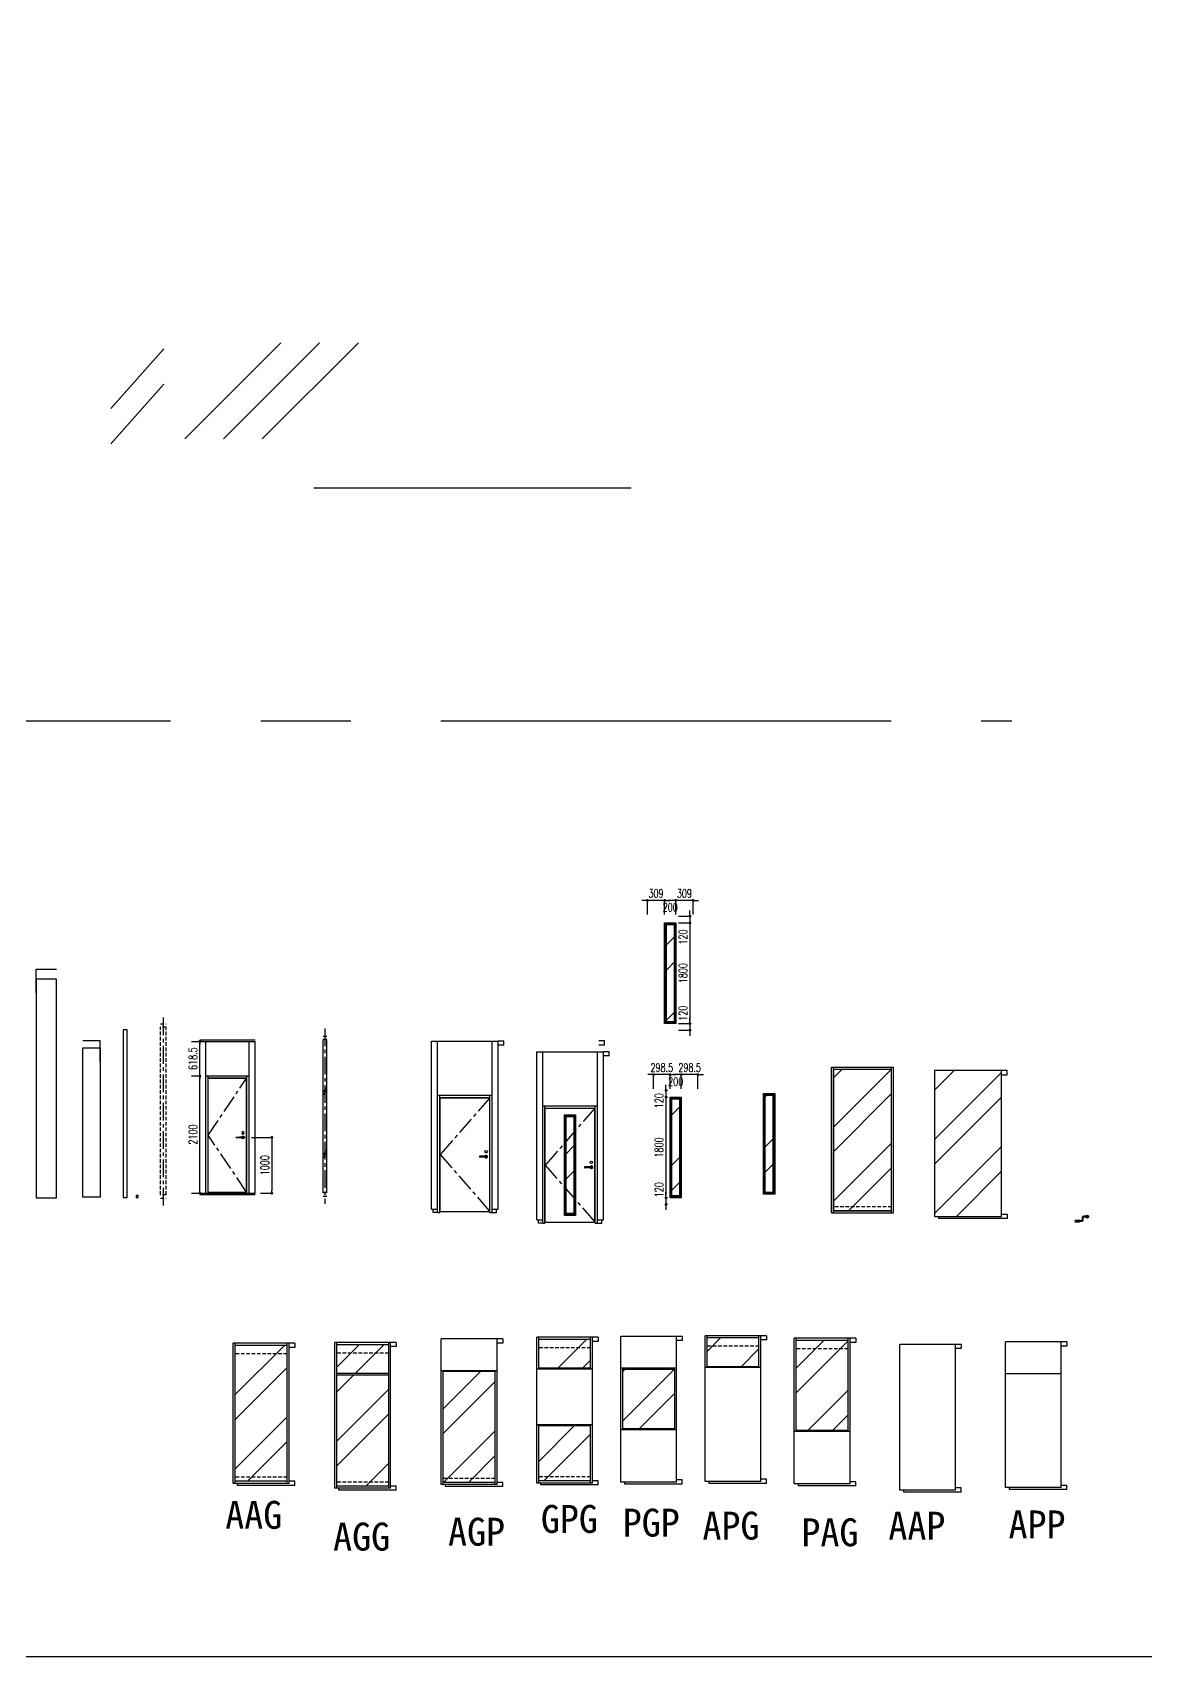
# Model space of a CAD drawing. Header units: inches. Extents: x 0 to 357596, y -35 to 212559.
# Drawn here: x 26247 to 46178, y 0 to 29073 of the extents above; entities that cross this region are included whole.
import ezdxf
from ezdxf.enums import TextEntityAlignment as Align

# ---------------------------------------------------------------- set-up
doc = ezdxf.new("R2010")
doc.units = ezdxf.units.IN
doc.header["$LTSCALE"] = 10
doc.header["$MEASUREMENT"] = 0
doc.linetypes.add('CENTER', pattern=[50.8, 31.75, -6.35, 6.35, -6.35])
doc.linetypes.add('HIDDEN', pattern=[9.525, 6.35, -3.175])
for name, color, linetype in [('_P15_文字', 3, 'Continuous'), ('_P15_製品', 4, 'Continuous'), ('_P15_製品寸法', 9, 'Continuous'), ('_P16_製品寸法', 9, 'Continuous'), ('_ハッチング', 5, 'Continuous'), ('_ハッチング（ガラス）', 5, 'Continuous'), ('_基準', 1, 'CENTER'), ('_製品', 4, 'Continuous'), ('_製品芯線', 1, 'CENTER'), ('_躯体', 8, 'Continuous')]:
    doc.layers.add(name, color=color, linetype=linetype)
doc.layers.add('_ポイント', color=1, linetype='Continuous', plot=False)
doc.styles.add('OKAMURA', font='simplex8.shx', dxfattribs={"width": 0.7, "bigfont": 'BIGFONT.shx'})
doc.styles.add('OKAMURA-G', font='MS Gothic.ttf')
doc.dimstyles.new('OKAMURA-050', dxfattribs={"dimscale": 50, "dimtxt": 3, "dimasz": 1, "dimexe": 0, "dimexo": 3, "dimgap": 1, "dimtad": 1, "dimdec": 8, "dimdsep": 46, "dimtxsty": 'OKAMURA', "dimblk1": 'DOT', "dimblk2": 'DOT', "dimsah": 1, "dimcen": 0, "dimclrt": 3, "dimadec": 0, "dimazin": 0, "dimtfac": 1, "dimtdec": 8, "dimtix": 1, "dimtmove": 2, "dimatfit": 3, "dimfxl": 1, "dimtolj": 1, "dimarcsym": 0})
pattern_1 = [(45, (-88487.3, 125079), (-673.519, 673.519), []), (45, (-88038.3, 125079), (-673.519, 673.519), [])]
pattern_2 = [(45, (0, 0), (-662.9, 662.9), []), (45, (441.9, 0), (-662.9, 662.9), [])]

# ---------------------------------------------------------------- blocks, each defined once
blk = doc.blocks.new('*U247')
blk.add_line((0, 25), (0, 25))
at = {"layer": '_P15_製品'}
for p, q in [((0, 25), (0, 0)), ((0, 0), (36.4, 0)), ((36.4, 0), (36.4, 25))]:
    blk.add_line(p, q, dxfattribs=at)
for points in [[(0, 366.6), (0, 409.6), (36.4, 409.6)], [(36.4, 25), (36.4, 391.6), (0, 391.6), (0, 25)]]:
    blk.add_lwpolyline(points, dxfattribs=at)
blk = doc.blocks.new('*U246')
at = {"layer": '_P15_製品'}
for p, q in [((31, 279.6), (0, 279.6)), ((31, 242.3), (31, 279.6))]:
    blk.add_line(p, q, dxfattribs=at)
blk.add_lwpolyline([(31, 0), (0, 0), (0, 267.3), (31, 267.3)], close=True, dxfattribs=at)
blk = doc.blocks.new('LA51')
at = {"color": 0, "linetype": 'ByBlock'}
for p, q in [((0, 9.5), (62.75, 4.5)), ((121, 4.5), (62.75, 4.5)), ((62.75, -4.5), (0, -9.5)), ((121, -4.5), (62.75, -4.5))]:
    blk.add_line(p, q, dxfattribs=at)
for radius in [22, 15]:
    blk.add_circle((0, 80), radius, dxfattribs=at)
for centre, radius, start, end in [((0, 0), 24, 17.743999, 342.256001), ((0, 0), 12.5, 43.699063, 316.300937), ((121, 0), 4.5, 270, 90)]:
    blk.add_arc(centre, radius, start, end, dxfattribs=at)
blk = doc.blocks.new('_DOT')
at = {"color": 0, "linetype": 'ByBlock'}
blk.add_line((-0.5, 0), (-1, 0), dxfattribs=at)
at = {"color": 0, "linetype": 'ByBlock', "const_width": 0.5}
blk.add_lwpolyline([(-0.25, 0, 1), (0.25, 0, 1)], format="xyb", close=True, dxfattribs=at)
blk = doc.blocks.new('*D304')
at = {"layer": '_P16_製品寸法', "color": 0, "lineweight": -2, "transparency": 16777216}
for p, q in [((-150, 2125), (0, 2125)), ((0, 75), (0, 2075)), ((-150, 25), (0, 25))]:
    blk.add_line(p, q, dxfattribs=at)
at = {"layer": 'Defpoints', "color": 0, "transparency": 16777216}
for p in [(0, 2125), (0, 2125), (0, 25)]:
    blk.add_point(p, dxfattribs=at)
at = {"layer": '_P16_製品寸法', "color": 0, "lineweight": -2, "transparency": 16777216, "xscale": 50, "yscale": 50, "zscale": 50}
for p, rotation in [((0, 2125), 90), ((0, 25), 270)]:
    blk.add_blockref('_DOT', p, dxfattribs=dict(at, rotation=rotation))
at = {"layer": '_P16_製品寸法', "color": 3, "transparency": 16777216, "insert": (-125, 1075), "char_height": 150, "attachment_point": 5, "rotation": 90, "style": 'OKAMURA'}
blk.add_mtext('\\A1;2100', dxfattribs=at)
blk = doc.blocks.new('*D305')
at = {"layer": '_P16_製品寸法', "color": 0, "lineweight": -2, "transparency": 16777216}
for p, q in [((-150, 2744), (0, 2744)), ((0, 2175), (0, 2694)), ((-150, 2125), (0, 2125))]:
    blk.add_line(p, q, dxfattribs=at)
at = {"layer": 'Defpoints', "color": 0, "transparency": 16777216}
for p in [(0, 2744), (0, 2744), (0, 2125)]:
    blk.add_point(p, dxfattribs=at)
at = {"layer": '_P16_製品寸法', "color": 0, "lineweight": -2, "transparency": 16777216, "xscale": 50, "yscale": 50, "zscale": 50}
for p, rotation in [((0, 2744), 90), ((0, 2125), 270)]:
    blk.add_blockref('_DOT', p, dxfattribs=dict(at, rotation=rotation))
at = {"layer": '_P16_製品寸法', "color": 3, "transparency": 16777216, "insert": (-125, 2434), "char_height": 150, "attachment_point": 5, "rotation": 90, "style": 'OKAMURA'}
blk.add_mtext('\\A1;618.5', dxfattribs=at)
blk = doc.blocks.new('*D306')
at = {"layer": '_P15_製品寸法', "color": 0, "lineweight": -2, "transparency": 16777216}
for p, q in [((923, 1025), (1288, 1025)), ((1288, 975), (1288, 75)), ((1087, 25), (1288, 25))]:
    blk.add_line(p, q, dxfattribs=at)
at = {"layer": 'Defpoints', "color": 0, "transparency": 16777216}
for p in [(773, 1025), (937, 25), (1288, 25)]:
    blk.add_point(p, dxfattribs=at)
at = {"layer": '_P15_製品寸法', "color": 0, "lineweight": -2, "transparency": 16777216, "xscale": 50, "yscale": 50, "zscale": 50}
for p, rotation in [((1288, 1025), 90), ((1288, 25), 270)]:
    blk.add_blockref('_DOT', p, dxfattribs=dict(at, rotation=rotation))
at = {"layer": '_P15_製品寸法', "color": 3, "transparency": 16777216, "insert": (1163, 525), "char_height": 150, "attachment_point": 5, "rotation": 90, "style": 'OKAMURA'}
blk.add_mtext('\\A1;1000', dxfattribs=at)
blk = doc.blocks.new('*U308')
for p, q in [((102.6, 171.9), (-69.3, 0)), ((171.9, 171.9), (0, 0)), ((241.3, 171.9), (69.3, 0))]:
    blk.add_line(p, q)
blk = doc.blocks.new('*U29')
blk.add_line((0, 0), (5682, 0))
blk = doc.blocks.new('P_WALL')
at = {"layer": '_躯体'}
for p, q in [((0, 63.2), (-95.4, -43.6)), ((0, 0), (-95.4, -106.8))]:
    blk.add_line(p, q, dxfattribs=at)
blk = doc.blocks.new('P_LINE')
at = {"layer": '_製品芯線'}
blk.add_line((0, 0), (1418.6, 0), dxfattribs=at)
blk = doc.blocks.new('*U268')
at = {"layer": '_製品', "color": 5, "linetype": 'HIDDEN'}
for p, q in [((0, 60), (0, 3060)), ((103, 60), (103, 3060))]:
    blk.add_line(p, q, dxfattribs=at)
for points in [[(0, 3120), (103, 3120)], [(103, 3060), (0, 3060)], [(103, 60), (0, 60)], [(0, 0), (103, 0)]]:
    blk.add_lwpolyline(points, dxfattribs=at)
at = {"layer": '_製品芯線'}
blk.add_line((51, 3232), (51, -163), dxfattribs=at)
blk = doc.blocks.new('*U232')
at = {"layer": '_P15_製品'}
for p, q in [((0, 60), (0, 2805)), ((70, 60), (70, 2805)), ((0, 1862), (70, 1939)), ((0, 1807), (70, 1885)), ((70, 824), (0, 746)), ((70, 769), (0, 692))]:
    blk.add_line(p, q, dxfattribs=at)
for points in [[(0, 2865), (70, 2865)], [(70, 2805), (0, 2805)], [(70, 60), (0, 60)], [(0, 0), (70, 0)]]:
    blk.add_lwpolyline(points, dxfattribs=at)
at = {"layer": '_製品芯線', "color": 1}
blk.add_line((35, 3003), (35, -138), dxfattribs=at)
blk = doc.blocks.new('*U298')
at = {"layer": '_P15_製品'}
for p, q in [((0, 3070), (1194, 3070)), ((0, 60), (0, 3070)), ((108, 0), (108, 3070)), ((1086, 0), (1086, 3070)), ((1194, 60), (1194, 3070)), ((1295, 3070), (1194, 3070)), ((1295, 2995), (1194, 2995)), ((1295, 2995), (1295, 3070)), ((108, 2100), (1086, 2100)), ((148, 0), (148, 2100)), ((148, 2060), (1046, 2060)), ((151, 2056), (1042, 2056)), ((151, 20), (151, 2056)), ((1042, 20), (1042, 2056)), ((1046, 0), (1046, 2100)), ((857, 1008), (857, 992)), ((993, 1010), (859, 1010)), ((993, 990), (859, 990)), ((995, 1008), (995, 992)), ((0, 60), (108, 60)), ((108, 0), (148, 0)), ((151, 20), (1042, 20)), ((1046, 0), (1086, 0)), ((1086, 60), (1194, 60))]:
    blk.add_line(p, q, dxfattribs=at)
for points in [[(108, 0), (30, 0), (30, 60)], [(1086, 0), (1164, 0), (1164, 60)]]:
    blk.add_lwpolyline(points, dxfattribs=at)
blk.add_circle((978, 1090), 22.5, dxfattribs=at)
for centre, radius, start, end in [((859, 1008), 2, 90, 180), ((859, 992), 2, 180, 270), ((978, 1000), 24, 204.6243, 155.3757), ((993, 1008), 2, 0, 90), ((993, 992), 2, 270, 0)]:
    blk.add_arc(centre, radius, start, end, dxfattribs=at)
blk.add_point((978, 1000), dxfattribs=at)
at = {"layer": '_基準'}
for p, q in [((1042, 2056), (151, 1038)), ((151, 1038), (1042, 20))]:
    blk.add_line(p, q, dxfattribs=at)
blk = doc.blocks.new('TAY_QUAY_BASE_FV_1')
at = {"layer": '_P15_製品'}
blk.add_circle((0, 0), 25, dxfattribs=at)
at = {"layer": '_P15_製品寸法', "color": 4, "linetype": 'ByBlock'}
for p, q in [((-13, 7), (-13, 9)), ((-8, 7), (-8, 9)), ((-171, -91), (-171, -69)), ((-8, -7), (-8, -9))]:
    blk.add_line(p, q, dxfattribs=at)
for points in [[(-1, -7), (-1, 7), (0, 6), (0, -6), (-1, -7), (-67, -7, 0.414214), (-81, -21), (-81, -59, -0.414214), (-109, -87), (-135, -87), (-135, -73), (-136, -74)], [(-1, 7), (-67, 7, 0.414214), (-95, -21), (-95, -59, -0.414214), (-109, -73), (-135, -73)]]:
    blk.add_lwpolyline(points, format="xyb", dxfattribs=at)
for points in [[(-8, 9), (-9, 10), (-12, 10), (-13, 9)], [(-171, -91), (-146, -90), (-146, -70), (-171, -69), (-218, -69), (-218, -91)], [(-123, -85), (-123, -75), (-122, -76), (-122, -84)]]:
    blk.add_lwpolyline(points, close=True, dxfattribs=at)
for points in [[(-146, -88), (-136, -88), (-136, -71), (-146, -71)], [(-146, -71), (-146, -88)], [(-136, -75), (-119, -75), (-116, -80), (-119, -85), (-136, -85)], [(-119, -76), (-136, -76)], [(-119, -84), (-136, -84)], [(-135, -87), (-136, -86)], [(-119, -75), (-119, -85)], [(-13, -9), (-8, -9), (-9, -10), (-12, -10), (-13, -9), (-13, -7)]]:
    blk.add_lwpolyline(points, dxfattribs=at)
for radius in [1.5, 1]:
    blk.add_circle((-13, 0), radius, dxfattribs=at)
blk.add_arc((-199, -80), 22, 149.9996, 209.9994, dxfattribs=at)
blk = doc.blocks.new('*D278')
at = {"layer": '_P15_製品寸法', "color": 0, "lineweight": -2, "transparency": 16777216}
for p, q in [((50, 2343), (0, 2343)), ((100, 2090), (100, 2343)), ((398, 2343), (100, 2343)), ((398, 2090), (398, 2343)), ((448, 2343), (498, 2343))]:
    blk.add_line(p, q, dxfattribs=at)
at = {"layer": 'Defpoints', "color": 0, "transparency": 16777216}
for p in [(100, 2343), (100, 1940), (398, 1940)]:
    blk.add_point(p, dxfattribs=at)
at = {"layer": '_P15_製品寸法', "color": 0, "lineweight": -2, "transparency": 16777216, "xscale": 50, "yscale": 50, "zscale": 50}
blk.add_blockref('_DOT', (100, 2343), dxfattribs=at)
at = {"layer": '_P15_製品寸法', "color": 0, "lineweight": -2, "transparency": 16777216, "xscale": 50, "yscale": 50, "zscale": 50, "rotation": 180}
blk.add_blockref('_DOT', (398, 2343), dxfattribs=at)
at = {"layer": '_P15_製品寸法', "color": 3, "transparency": 16777216, "insert": (249, 2468), "char_height": 150, "attachment_point": 5, "style": 'OKAMURA'}
blk.add_mtext('\\A1;298.5', dxfattribs=at)
blk = doc.blocks.new('*D279')
at = {"layer": '_P15_製品寸法', "color": 0, "lineweight": -2, "transparency": 16777216}
for p, q in [((-100, 2090), (-100, 2343)), ((50, 2343), (-50, 2343)), ((100, 2090), (100, 2343))]:
    blk.add_line(p, q, dxfattribs=at)
at = {"layer": 'Defpoints', "color": 0, "transparency": 16777216}
for p in [(-100, 2343), (-100, 1940), (100, 1940)]:
    blk.add_point(p, dxfattribs=at)
at = {"layer": '_P15_製品寸法', "color": 0, "lineweight": -2, "transparency": 16777216, "xscale": 50, "yscale": 50, "zscale": 50, "rotation": 180}
blk.add_blockref('_DOT', (-100, 2343), dxfattribs=at)
at = {"layer": '_P15_製品寸法', "color": 0, "lineweight": -2, "transparency": 16777216, "xscale": 50, "yscale": 50, "zscale": 50}
blk.add_blockref('_DOT', (100, 2343), dxfattribs=at)
at = {"layer": '_P15_製品寸法', "color": 3, "transparency": 16777216, "insert": (0, 2218), "char_height": 150, "attachment_point": 5, "style": 'OKAMURA'}
blk.add_mtext('\\A1;200', dxfattribs=at)
blk = doc.blocks.new('*D280')
at = {"layer": '_P15_製品寸法', "color": 0, "lineweight": -2, "transparency": 16777216}
for p, q in [((-448, 2343), (-498, 2343)), ((-398, 2090), (-398, 2343)), ((-100, 2343), (-398, 2343)), ((-100, 2090), (-100, 2343)), ((-50, 2343), (0, 2343))]:
    blk.add_line(p, q, dxfattribs=at)
at = {"layer": 'Defpoints', "color": 0, "transparency": 16777216}
for p in [(-398, 2343), (-398, 1940), (-100, 1940)]:
    blk.add_point(p, dxfattribs=at)
at = {"layer": '_P15_製品寸法', "color": 0, "lineweight": -2, "transparency": 16777216, "xscale": 50, "yscale": 50, "zscale": 50}
blk.add_blockref('_DOT', (-398, 2343), dxfattribs=at)
at = {"layer": '_P15_製品寸法', "color": 0, "lineweight": -2, "transparency": 16777216, "xscale": 50, "yscale": 50, "zscale": 50, "rotation": 180}
blk.add_blockref('_DOT', (-100, 2343), dxfattribs=at)
at = {"layer": '_P15_製品寸法', "color": 3, "transparency": 16777216, "insert": (-249, 2468), "char_height": 150, "attachment_point": 5, "style": 'OKAMURA'}
blk.add_mtext('\\A1;298.5', dxfattribs=at)
blk = doc.blocks.new('*D281')
at = {"layer": '_P15_製品寸法', "color": 0, "lineweight": -2, "transparency": 16777216}
for p, q in [((-175, 2110), (-175, 2160)), ((-150, 2060), (-175, 2060)), ((-175, 2060), (-175, 1940)), ((-150, 1940), (-175, 1940)), ((-175, 1890), (-175, 1840))]:
    blk.add_line(p, q, dxfattribs=at)
at = {"layer": 'Defpoints', "color": 0, "transparency": 16777216}
for p in [(0, 2060), (-175, 1940), (0, 1940)]:
    blk.add_point(p, dxfattribs=at)
at = {"layer": '_P15_製品寸法', "color": 0, "lineweight": -2, "transparency": 16777216, "xscale": 50, "yscale": 50, "zscale": 50}
for p, rotation in [((-175, 2060), 270), ((-175, 1940), 90)]:
    blk.add_blockref('_DOT', p, dxfattribs=dict(at, rotation=rotation))
at = {"layer": '_P15_製品寸法', "color": 3, "transparency": 16777216, "insert": (-300, 1875.5), "char_height": 150, "attachment_point": 5, "rotation": 90, "style": 'OKAMURA'}
blk.add_mtext('\\A1;120', dxfattribs=at)
blk = doc.blocks.new('*D282')
at = {"layer": '_P15_製品寸法', "color": 0, "lineweight": -2, "transparency": 16777216}
for p, q in [((-150, 1940), (-175, 1940)), ((-175, 1890), (-175, 190)), ((-150, 140), (-175, 140))]:
    blk.add_line(p, q, dxfattribs=at)
at = {"layer": 'Defpoints', "color": 0, "transparency": 16777216}
for p in [(0, 1940), (-175, 140), (0, 140)]:
    blk.add_point(p, dxfattribs=at)
at = {"layer": '_P15_製品寸法', "color": 0, "lineweight": -2, "transparency": 16777216, "xscale": 50, "yscale": 50, "zscale": 50}
for p, rotation in [((-175, 1940), 90), ((-175, 140), 270)]:
    blk.add_blockref('_DOT', p, dxfattribs=dict(at, rotation=rotation))
at = {"layer": '_P15_製品寸法', "color": 3, "transparency": 16777216, "insert": (-300, 1040), "char_height": 150, "attachment_point": 5, "rotation": 90, "style": 'OKAMURA'}
blk.add_mtext('\\A1;1800', dxfattribs=at)
blk = doc.blocks.new('*D283')
at = {"layer": '_P15_製品寸法', "color": 0, "lineweight": -2, "transparency": 16777216}
for p, q in [((-175, 190), (-175, 240)), ((-150, 140), (-175, 140)), ((-175, 140), (-175, 20)), ((-150, 20), (-175, 20)), ((-175, -30), (-175, -80))]:
    blk.add_line(p, q, dxfattribs=at)
at = {"layer": 'Defpoints', "color": 0, "transparency": 16777216}
for p in [(-175, 20), (0, 140), (0, 20)]:
    blk.add_point(p, dxfattribs=at)
at = {"layer": '_P15_製品寸法', "color": 0, "lineweight": -2, "transparency": 16777216, "xscale": 50, "yscale": 50, "zscale": 50}
for p, rotation in [((-175, 140), 270), ((-175, 20), 90)]:
    blk.add_blockref('_DOT', p, dxfattribs=dict(at, rotation=rotation))
at = {"layer": '_P15_製品寸法', "color": 3, "transparency": 16777216, "insert": (-300, 282), "char_height": 150, "attachment_point": 5, "rotation": 90, "style": 'OKAMURA'}
blk.add_mtext('\\A1;120', dxfattribs=at)
blk = doc.blocks.new('*U254')
at = {"layer": '_ハッチング'}
h = blk.add_hatch(dxfattribs=at)
h.set_pattern_fill('ANSI32', color=5, scale=100, style=0)
h.set_pattern_definition([(45, (-63237.3, 9064.4), (-662.913, 662.913), []), (45, (-62795.3, 9064.4), (-662.913, 662.913), [])])
h.paths.add_polyline_path([(1075, 2570), (35, 2570), (35, 40), (1075, 40)])
at = {"layer": '_P15_製品'}
for p, q in [((0, 0), (0, 2610)), ((0, 2610), (1110, 2610)), ((35, 0), (35, 2610)), ((1075, 0), (1075, 2610)), ((1110, 0), (1110, 2610)), ((0, 0), (1110, 0)), ((1075, 40), (35, 40))]:
    blk.add_line(p, q, dxfattribs=at)
at = {"layer": '_P15_製品', "linetype": 'HIDDEN'}
blk.add_line((1075, 112), (35, 112), dxfattribs=at)
at = {"layer": 'Defpoints', "color": 5}
blk.add_lwpolyline([(1075, 2570), (35, 2570), (35, 40), (1075, 40)], close=True, dxfattribs=at)
blk = doc.blocks.new('*U255')
at = {"layer": '_ハッチング'}
h = blk.add_hatch(dxfattribs=at)
h.set_pattern_fill('ANSI32', color=5, scale=100, style=0)
h.set_pattern_definition(pattern_2)
h.paths.add_polyline_path([(0, 0), (1200, 0), (1200, 2610), (0, 2610)])
at = {"layer": '_P15_製品'}
for points in [[(1200, 2535), (1301, 2535), (1301, 2610), (0, 2610), (0, 0), (1200, 0), (1200, 2610)], [(1200, 40), (1301, 40), (1301, -35), (75, -35), (75, 0)]]:
    blk.add_lwpolyline(points, dxfattribs=at)
blk = doc.blocks.new('*U233')
at = {"layer": '_P15_製品'}
blk.add_lwpolyline([(0, 0), (74, 0), (74, 3000), (0, 3000), (0, 0)], dxfattribs=at)
blk = doc.blocks.new('P15_LOADING_PLACE_HEKIMENZAI_FRONT_VIEW')
at = {"layer": '_P15_製品'}
blk.add_lwpolyline([(0, 0), (35, 0), (35, 35), (0, 35), (0, 0)], dxfattribs=at)
blk = doc.blocks.new('*U192')
at = {"layer": '_ハッチング（ガラス）'}
h = blk.add_hatch(dxfattribs=at)
h.set_pattern_fill('ANSI32', color=256, scale=100, style=0)
h.set_pattern_definition(pattern_1)
h.paths.add_polyline_path([(69, 171), (-69, 171), (-69, 1909), (69, 1909)])
at = {"layer": '_製品'}
for points in [[(100, 140), (-100, 140), (-100, 1940), (100, 1940)], [(85, 155), (-85, 155), (-85, 1925), (85, 1925)], [(69, 171), (-69, 171), (-69, 1909), (69, 1909)]]:
    blk.add_lwpolyline(points, close=True, dxfattribs=at)
blk = doc.blocks.new('*U196')
at = {"layer": '_P15_製品'}
for p, q in [((1294, 3070), (1193, 3070)), ((1294, 2995), (1193, 2995)), ((1294, 2995), (1294, 3070))]:
    blk.add_line(p, q, dxfattribs=at)
blk = doc.blocks.new('*U256')
at = {"layer": '_ハッチング'}
h = blk.add_hatch(dxfattribs=at)
h.set_pattern_fill('ANSI32', color=256, scale=100, style=0)
h.set_pattern_definition(pattern_2)
h.paths.add_polyline_path([(965, 2505), (35, 2505), (35, 75), (965, 75)])
at = {"layer": '_P15_製品'}
for p, q in [((1000, 2545), (0, 2545)), ((1000, 2545), (0, 2545)), ((1000, 2545), (0, 2545)), ((0, 35), (0, 2545)), ((35, 35), (35, 2545)), ((965, 2505), (35, 2505)), ((965, 35), (965, 2545)), ((1000, 35), (1000, 2545)), ((1101, 2545), (1000, 2545)), ((1101, 2470), (1000, 2470)), ((1101, 2470), (1000, 2470)), ((1101, 2545), (1101, 2470)), ((1000, 35), (0, 35)), ((965, 75), (35, 75)), ((75, 0), (75, 35)), ((1101, 0), (75, 0)), ((1101, 75), (1000, 75)), ((1101, 75), (1000, 75)), ((1101, 0), (1101, 75))]:
    blk.add_line(p, q, dxfattribs=at)
at = {"layer": '_P15_製品', "linetype": 'HIDDEN'}
for p, q in [((965, 2355), (35, 2355)), ((965, 147), (35, 147))]:
    blk.add_line(p, q, dxfattribs=at)
blk = doc.blocks.new('*U257')
at = {"layer": '_ハッチング'}
h = blk.add_hatch(dxfattribs=at)
h.set_pattern_fill('ANSI32', color=256, scale=100, style=0)
h.set_pattern_definition(pattern_2)
h.paths.add_polyline_path([(965, 2090), (965, 2605), (35, 2605), (35, 2090)])
h = blk.add_hatch(dxfattribs=at)
h.set_pattern_fill('ANSI32', color=256, scale=100, style=0)
h.set_pattern_definition(pattern_2)
h.paths.add_polyline_path([(965, 2060), (35, 2060), (35, 75), (965, 75)])
at = {"layer": '_P15_製品'}
for p, q in [((1000, 2645), (0, 2645)), ((1000, 2645), (0, 2645)), ((0, 35), (0, 2645)), ((35, 35), (35, 2645)), ((965, 35), (965, 2645)), ((1000, 35), (1000, 2645)), ((1101, 2645), (1000, 2645)), ((1101, 2645), (1101, 2570)), ((965, 2605), (35, 2605)), ((1101, 2570), (1000, 2570)), ((1101, 2570), (1000, 2570)), ((965, 2090), (35, 2090)), ((965, 2060), (35, 2060)), ((1000, 35), (0, 35)), ((965, 75), (35, 75)), ((75, 0), (75, 35)), ((1101, 0), (75, 0)), ((1101, 75), (1000, 75)), ((1101, 0), (1101, 75))]:
    blk.add_line(p, q, dxfattribs=at)
at = {"layer": '_P15_製品', "linetype": 'HIDDEN'}
for p, q in [((965, 2455), (35, 2455)), ((965, 147), (35, 147))]:
    blk.add_line(p, q, dxfattribs=at)
blk = doc.blocks.new('*U258')
at = {"layer": '_ハッチング'}
h = blk.add_hatch(dxfattribs=at)
h.set_pattern_fill('ANSI32', color=256, scale=100, style=0)
h.set_pattern_definition(pattern_2)
h.paths.add_polyline_path([(965, 2060), (35, 2060), (35, 75), (965, 75)])
at = {"layer": '_P15_製品'}
for p, q in [((1000, 2645), (0, 2645)), ((0, 35), (0, 2645)), ((1000, 35), (1000, 2645)), ((1101, 2645), (1000, 2645)), ((1101, 2645), (1101, 2570)), ((1101, 2570), (1000, 2570)), ((1101, 2570), (1000, 2570)), ((1000, 2075), (0, 2075)), ((35, 35), (35, 2075)), ((965, 2060), (35, 2060)), ((965, 35), (965, 2075)), ((1000, 35), (0, 35)), ((965, 75), (35, 75)), ((75, 0), (75, 35)), ((1101, 0), (75, 0)), ((1101, 75), (1000, 75)), ((1101, 0), (1101, 75))]:
    blk.add_line(p, q, dxfattribs=at)
at = {"layer": '_P15_製品', "linetype": 'HIDDEN'}
blk.add_line((965, 147), (35, 147), dxfattribs=at)
blk = doc.blocks.new('P15_LOADING_PLACE_FV_AAP')
at = {"layer": '_P15_製品'}
for p, q in [((1000, 2645), (0, 2645)), ((0, 35), (0, 2645)), ((1000, 35), (1000, 2645)), ((1101, 2645), (1000, 2645)), ((1101, 2645), (1101, 2570)), ((1101, 2570), (1000, 2570)), ((1101, 2570), (1000, 2570)), ((1000, 35), (0, 35)), ((75, 0), (75, 35)), ((1101, 0), (75, 0)), ((1101, 75), (1000, 75)), ((1101, 0), (1101, 75))]:
    blk.add_line(p, q, dxfattribs=at)
blk = doc.blocks.new('P15_LOADING_PLACE_FV_APP')
at = {"layer": '_P15_製品'}
for p, q in [((1000, 2645), (0, 2645)), ((0, 35), (0, 2645)), ((1000, 35), (1000, 2645)), ((1101, 2645), (1000, 2645)), ((1101, 2645), (1101, 2570)), ((1101, 2570), (1000, 2570)), ((1101, 2570), (1000, 2570)), ((1000, 2075), (0, 2075)), ((1000, 35), (0, 35)), ((75, 0), (75, 35)), ((1101, 0), (75, 0)), ((1101, 75), (1000, 75)), ((1101, 0), (1101, 75))]:
    blk.add_line(p, q, dxfattribs=at)
blk = doc.blocks.new('*U260')
at = {"layer": '_ハッチング'}
h = blk.add_hatch(dxfattribs=at)
h.set_pattern_fill('ANSI32', color=256, scale=100, style=0)
h.set_pattern_definition(pattern_2)
h.paths.add_polyline_path([(965, 2090), (965, 2605), (35, 2605), (35, 2090)])
h = blk.add_hatch(dxfattribs=at)
h.set_pattern_fill('ANSI32', color=256, scale=100, style=0)
h.set_pattern_definition(pattern_2)
h.paths.add_polyline_path([(965, 1060), (35, 1060), (35, 75), (965, 75)])
at = {"layer": '_P15_製品'}
for p, q in [((1000, 2645), (0, 2645)), ((1000, 2645), (0, 2645)), ((1000, 2645), (0, 2645)), ((1000, 2645), (0, 2645)), ((1000, 2645), (0, 2645)), ((0, 35), (0, 2645)), ((35, 2075), (35, 2645)), ((965, 2075), (965, 2645)), ((1000, 35), (1000, 2645)), ((1101, 2645), (1000, 2645)), ((1101, 2645), (1101, 2570)), ((965, 2605), (35, 2605)), ((1101, 2570), (1000, 2570)), ((1101, 2570), (1000, 2570)), ((1000, 2075), (0, 2075)), ((965, 2090), (35, 2090)), ((1000, 1075), (0, 1075)), ((35, 35), (35, 1075)), ((965, 1060), (35, 1060)), ((965, 35), (965, 1075)), ((1000, 35), (0, 35)), ((1000, 35), (0, 35)), ((965, 75), (35, 75)), ((75, 0), (75, 35)), ((1101, 0), (75, 0)), ((1101, 75), (1000, 75)), ((1101, 0), (1101, 75))]:
    blk.add_line(p, q, dxfattribs=at)
at = {"layer": '_P15_製品', "linetype": 'HIDDEN'}
for p, q in [((965, 2455), (35, 2455)), ((965, 147), (35, 147))]:
    blk.add_line(p, q, dxfattribs=at)
blk = doc.blocks.new('*U259')
at = {"layer": '_ハッチング'}
h = blk.add_hatch(dxfattribs=at)
h.set_pattern_fill('ANSI32', color=256, scale=100, style=0)
h.set_pattern_definition([(45, (-36781.5, -3085.7), (-662.913, 662.913), []), (45, (-36339.6, -3085.7), (-662.913, 662.913), [])])
h.paths.add_polyline_path([(35, 2060), (965, 2060), (965, 990), (35, 990)])
at = {"layer": '_P15_製品'}
for p, q in [((1000, 2645), (0, 2645)), ((0, 35), (0, 2645)), ((1000, 35), (1000, 2645)), ((1101, 2645), (1000, 2645)), ((1101, 2645), (1101, 2570)), ((1101, 2570), (1000, 2570)), ((1101, 2570), (1000, 2570)), ((1000, 2075), (0, 2075)), ((35, 2060), (35, 2075)), ((965, 2060), (965, 2075)), ((1000, 975), (0, 975)), ((35, 975), (35, 990)), ((965, 975), (965, 990)), ((1000, 35), (0, 35)), ((75, 0), (75, 35)), ((1101, 0), (75, 0)), ((1101, 75), (1000, 75)), ((1101, 0), (1101, 75))]:
    blk.add_line(p, q, dxfattribs=at)
blk.add_lwpolyline([(35, 2060), (965, 2060), (965, 990), (35, 990)], close=True, dxfattribs=at)
blk = doc.blocks.new('*U261')
at = {"layer": '_ハッチング'}
h = blk.add_hatch(dxfattribs=at)
h.set_pattern_fill('ANSI32', color=256, scale=100, style=0)
h.set_pattern_definition([(45, (-38291.7, -3098.15), (-662.913, 662.913), []), (45, (-37849.75, -3098.15), (-662.913, 662.913), [])])
h.paths.add_polyline_path([(35, 2605), (35, 2090), (965, 2090), (965, 2605)])
at = {"layer": '_P15_製品'}
for p, q in [((1000, 2645), (0, 2645)), ((1000, 2645), (0, 2645)), ((1000, 2645), (0, 2645)), ((0, 35), (0, 2645)), ((35, 2075), (35, 2645)), ((965, 2075), (965, 2645)), ((1000, 35), (1000, 2645)), ((1101, 2645), (1000, 2645)), ((1101, 2645), (1101, 2570)), ((965, 2605), (35, 2605)), ((1101, 2570), (1000, 2570)), ((1101, 2570), (1000, 2570)), ((1000, 2075), (0, 2075)), ((965, 2090), (35, 2090)), ((1000, 35), (0, 35)), ((75, 0), (75, 35)), ((1101, 0), (75, 0)), ((1101, 75), (1000, 75)), ((1101, 0), (1101, 75))]:
    blk.add_line(p, q, dxfattribs=at)
at = {"layer": '_P15_製品', "linetype": 'HIDDEN'}
blk.add_line((965, 2455), (35, 2455), dxfattribs=at)
blk = doc.blocks.new('*U262')
at = {"layer": '_ハッチング'}
h = blk.add_hatch(dxfattribs=at)
h.set_pattern_fill('ANSI32', color=256, scale=100, style=0)
h.set_pattern_definition([(45, (-39889, -3054.2), (-662.913, 662.913), []), (45, (-39447.1, -3054.2), (-662.913, 662.913), [])])
h.paths.add_polyline_path([(965, 2605), (35, 2605), (35, 990), (965, 990)])
at = {"layer": '_P15_製品'}
for p, q in [((1000, 2645), (0, 2645)), ((1000, 2645), (0, 2645)), ((1000, 2645), (0, 2645)), ((0, 35), (0, 2645)), ((35, 975), (35, 2645)), ((965, 975), (965, 2645)), ((1000, 35), (1000, 2645)), ((1101, 2645), (1000, 2645)), ((1101, 2645), (1101, 2570)), ((965, 2605), (35, 2605)), ((1101, 2570), (1000, 2570)), ((1101, 2570), (1000, 2570)), ((1000, 975), (0, 975)), ((965, 990), (35, 990)), ((1000, 35), (0, 35)), ((75, 0), (75, 35)), ((1101, 0), (75, 0)), ((1101, 75), (1000, 75)), ((1101, 0), (1101, 75))]:
    blk.add_line(p, q, dxfattribs=at)
at = {"layer": '_P15_製品', "linetype": 'HIDDEN'}
blk.add_line((965, 2455), (35, 2455), dxfattribs=at)
blk = doc.blocks.new('*U299')
at = {"layer": '_ハッチング（ガラス）'}
h = blk.add_hatch(dxfattribs=at)
h.set_pattern_fill('ANSI32', color=256, scale=100, style=0)
h.set_pattern_definition([(45, (-87890.3, 125079), (-673.519, 673.519), []), (45, (-87441.3, 125079), (-673.519, 673.519), [])])
h.paths.add_polyline_path([(666, 171), (528, 171), (528, 1909), (666, 1909)])
at = {"layer": '_P15_製品'}
for p, q in [((0, 3070), (1194, 3070)), ((0, 60), (0, 3070)), ((108, 0), (108, 3070)), ((1086, 0), (1086, 3070)), ((1194, 60), (1194, 3070)), ((1295, 3070), (1194, 3070)), ((1295, 2995), (1194, 2995)), ((1295, 2995), (1295, 3070)), ((108, 2100), (1086, 2100)), ((148, 0), (148, 2100)), ((148, 2060), (1046, 2060)), ((151, 2056), (1042, 2056)), ((151, 20), (151, 2056)), ((1042, 20), (1042, 2056)), ((1046, 0), (1046, 2100)), ((857, 1008), (857, 992)), ((993, 1010), (859, 1010)), ((993, 990), (859, 990)), ((995, 1008), (995, 992)), ((0, 60), (108, 60)), ((30, 0), (30, 60)), ((108, 0), (30, 0)), ((108, 0), (148, 0)), ((151, 20), (1042, 20)), ((1046, 0), (1086, 0)), ((1086, 60), (1194, 60))]:
    blk.add_line(p, q, dxfattribs=at)
blk.add_lwpolyline([(1086, 0), (1164, 0), (1164, 60)], dxfattribs=at)
blk.add_circle((978, 1090), 22.5, dxfattribs=at)
for centre, radius, start, end in [((859, 1008), 2, 90, 180), ((859, 992), 2, 180, 270), ((978, 1000), 24, 204.6243, 155.3757), ((993, 1008), 2, 0, 90), ((993, 992), 2, 270, 0)]:
    blk.add_arc(centre, radius, start, end, dxfattribs=at)
blk.add_point((978, 1000), dxfattribs=at)
at = {"layer": '_基準'}
for p, q in [((1042, 2056), (151, 1038)), ((151, 1038), (1042, 20))]:
    blk.add_line(p, q, dxfattribs=at)
at = {"layer": '_製品'}
for points in [[(697, 140), (497, 140), (497, 1940), (697, 1940)], [(682, 155), (512, 155), (512, 1925), (682, 1925)], [(666, 171), (528, 171), (528, 1909), (666, 1909)]]:
    blk.add_lwpolyline(points, close=True, dxfattribs=at)
blk = doc.blocks.new('*D292')
at = {"layer": '_P15_製品寸法', "color": 0, "lineweight": -2, "transparency": 16777216}
for p, q in [((50, 2343), (0, 2343)), ((100, 2090), (100, 2343)), ((409, 2343), (100, 2343)), ((409, 2090), (409, 2343)), ((459, 2343), (509, 2343))]:
    blk.add_line(p, q, dxfattribs=at)
at = {"layer": 'Defpoints', "color": 0, "transparency": 16777216}
for p in [(100, 2343), (100, 1940), (409, 1940)]:
    blk.add_point(p, dxfattribs=at)
at = {"layer": '_P15_製品寸法', "color": 0, "lineweight": -2, "transparency": 16777216, "xscale": 50, "yscale": 50, "zscale": 50}
blk.add_blockref('_DOT', (100, 2343), dxfattribs=at)
at = {"layer": '_P15_製品寸法', "color": 0, "lineweight": -2, "transparency": 16777216, "xscale": 50, "yscale": 50, "zscale": 50, "rotation": 180}
blk.add_blockref('_DOT', (409, 2343), dxfattribs=at)
at = {"layer": '_P15_製品寸法', "color": 3, "transparency": 16777216, "insert": (254, 2468), "char_height": 150, "attachment_point": 5, "style": 'OKAMURA'}
blk.add_mtext('\\A1;309', dxfattribs=at)
blk = doc.blocks.new('*D293')
at = {"layer": '_P15_製品寸法', "color": 0, "lineweight": -2, "transparency": 16777216}
for p, q in [((-100, 2090), (-100, 2343)), ((50, 2343), (-50, 2343)), ((100, 2090), (100, 2343))]:
    blk.add_line(p, q, dxfattribs=at)
at = {"layer": 'Defpoints', "color": 0, "transparency": 16777216}
for p in [(-100, 2343), (-100, 1940), (100, 1940)]:
    blk.add_point(p, dxfattribs=at)
at = {"layer": '_P15_製品寸法', "color": 0, "lineweight": -2, "transparency": 16777216, "xscale": 50, "yscale": 50, "zscale": 50, "rotation": 180}
blk.add_blockref('_DOT', (-100, 2343), dxfattribs=at)
at = {"layer": '_P15_製品寸法', "color": 0, "lineweight": -2, "transparency": 16777216, "xscale": 50, "yscale": 50, "zscale": 50}
blk.add_blockref('_DOT', (100, 2343), dxfattribs=at)
at = {"layer": '_P15_製品寸法', "color": 3, "transparency": 16777216, "insert": (0, 2218), "char_height": 150, "attachment_point": 5, "style": 'OKAMURA'}
blk.add_mtext('\\A1;200', dxfattribs=at)
blk = doc.blocks.new('*D294')
at = {"layer": '_P15_製品寸法', "color": 0, "lineweight": -2, "transparency": 16777216}
for p, q in [((-459, 2343), (-509, 2343)), ((-409, 2090), (-409, 2343)), ((-100, 2343), (-409, 2343)), ((-100, 2090), (-100, 2343)), ((-50, 2343), (0, 2343))]:
    blk.add_line(p, q, dxfattribs=at)
at = {"layer": 'Defpoints', "color": 0, "transparency": 16777216}
for p in [(-409, 2343), (-409, 1940), (-100, 1940)]:
    blk.add_point(p, dxfattribs=at)
at = {"layer": '_P15_製品寸法', "color": 0, "lineweight": -2, "transparency": 16777216, "xscale": 50, "yscale": 50, "zscale": 50}
blk.add_blockref('_DOT', (-409, 2343), dxfattribs=at)
at = {"layer": '_P15_製品寸法', "color": 0, "lineweight": -2, "transparency": 16777216, "xscale": 50, "yscale": 50, "zscale": 50, "rotation": 180}
blk.add_blockref('_DOT', (-100, 2343), dxfattribs=at)
at = {"layer": '_P15_製品寸法', "color": 3, "transparency": 16777216, "insert": (-254, 2468), "char_height": 150, "attachment_point": 5, "style": 'OKAMURA'}
blk.add_mtext('\\A1;309', dxfattribs=at)
blk = doc.blocks.new('*D295')
at = {"layer": '_P15_製品寸法', "color": 0, "lineweight": -2, "transparency": 16777216}
for p, q in [((150, 2060), (354, 2060)), ((354, 2110), (354, 2160)), ((354, 2060), (354, 1940)), ((150, 1940), (354, 1940)), ((354, 1890), (354, 1840))]:
    blk.add_line(p, q, dxfattribs=at)
at = {"layer": 'Defpoints', "color": 0, "transparency": 16777216}
for p in [(0, 2060), (0, 1940), (354, 1940)]:
    blk.add_point(p, dxfattribs=at)
at = {"layer": '_P15_製品寸法', "color": 0, "lineweight": -2, "transparency": 16777216, "xscale": 50, "yscale": 50, "zscale": 50}
for p, rotation in [((354, 2060), 270), ((354, 1940), 90)]:
    blk.add_blockref('_DOT', p, dxfattribs=dict(at, rotation=rotation))
at = {"layer": '_P15_製品寸法', "color": 3, "transparency": 16777216, "insert": (229, 1688), "char_height": 150, "attachment_point": 5, "rotation": 90, "style": 'OKAMURA'}
blk.add_mtext('\\A1;120', dxfattribs=at)
blk = doc.blocks.new('*D296')
at = {"layer": '_P15_製品寸法', "color": 0, "lineweight": -2, "transparency": 16777216}
for p, q in [((150, 1940), (354, 1940)), ((354, 1890), (354, 190)), ((150, 140), (354, 140))]:
    blk.add_line(p, q, dxfattribs=at)
at = {"layer": 'Defpoints', "color": 0, "transparency": 16777216}
for p in [(0, 1940), (0, 140), (354, 140)]:
    blk.add_point(p, dxfattribs=at)
at = {"layer": '_P15_製品寸法', "color": 0, "lineweight": -2, "transparency": 16777216, "xscale": 50, "yscale": 50, "zscale": 50}
for p, rotation in [((354, 1940), 90), ((354, 140), 270)]:
    blk.add_blockref('_DOT', p, dxfattribs=dict(at, rotation=rotation))
at = {"layer": '_P15_製品寸法', "color": 3, "transparency": 16777216, "insert": (229, 1040), "char_height": 150, "attachment_point": 5, "rotation": 90, "style": 'OKAMURA'}
blk.add_mtext('\\A1;1800', dxfattribs=at)
blk = doc.blocks.new('*D297')
at = {"layer": '_P15_製品寸法', "color": 0, "lineweight": -2, "transparency": 16777216}
for p, q in [((150, 140), (354, 140)), ((150, 20), (354, 20)), ((354, 190), (354, 240)), ((354, 140), (354, 20)), ((354, -30), (354, -80))]:
    blk.add_line(p, q, dxfattribs=at)
at = {"layer": 'Defpoints', "color": 0, "transparency": 16777216}
for p in [(0, 140), (0, 20), (354, 20)]:
    blk.add_point(p, dxfattribs=at)
at = {"layer": '_P15_製品寸法', "color": 0, "lineweight": -2, "transparency": 16777216, "xscale": 50, "yscale": 50, "zscale": 50}
for p, rotation in [((354, 140), 270), ((354, 20), 90)]:
    blk.add_blockref('_DOT', p, dxfattribs=dict(at, rotation=rotation))
at = {"layer": '_P15_製品寸法', "color": 3, "transparency": 16777216, "insert": (229, 323), "char_height": 150, "attachment_point": 5, "rotation": 90, "style": 'OKAMURA'}
blk.add_mtext('\\A1;120', dxfattribs=at)
blk = doc.blocks.new('*U303')
at = {"layer": '_P15_製品'}
for p, q in [((-0.00002641, 25.00000363), (-0.00002593, 2743.51854261)), ((-0.00002593, 2743.51854261), (988.89525445, 2743.51854261)), ((0.00002689, 2768.51855865), (988.89530727, 2768.51855865)), ((107.99997359, 25.00000363), (107.99997407, 2743.51854261)), ((880.89525398, 25.00000363), (880.89525446, 2743.51854261)), ((988.89525397, 25.00000363), (988.89525445, 2743.51854261)), ((107.99997359, 2125.00000363), (880.89525398, 2125.00000363)), ((147.99997359, 25.00000363), (147.99997359, 2125.00000363)), ((147.99997359, 2089.00000363), (840.89525397, 2089.00000363)), ((150.99997359, 2085.00000363), (836.89525397, 2085.00000363)), ((150.99997359, 45.00000363), (150.99997359, 2085.00000363)), ((836.89525397, 45.00000363), (836.89525397, 2085.00000363)), ((840.89525397, 25.00000363), (840.89525397, 2125.00000363)), ((-0.00002641, 25.00000363), (988.89525397, 25.00000363)), ((0, 0), (988.89528038, 0)), ((150.99997359, 45.00000363), (836.89525397, 45.00000363))]:
    blk.add_line(p, q, dxfattribs=at)
at = {"layer": '_ポイント'}
blk.add_point((772.89525397, 1025.00000363), dxfattribs=at)
at = {"layer": '_基準'}
for p, q in [((150.99997359, 1065.00000363), (836.89525397, 2085.00000363)), ((836.89525397, 45.00000363), (150.99997359, 1065.00000363))]:
    blk.add_line(p, q, dxfattribs=at)
at = {"layer": '_製品', "xscale": -1}
blk.add_blockref('LA51', (772.89525397, 1025.00000363), dxfattribs=at)
at = {"layer": '_P15_製品寸法'}
dim = blk.add_linear_dim(base=(1288.4357003449, 25.0000036272), p1=(772.895253974, 1025.0000036291), p2=(936.9999722652, 25.0000036272), angle=90, dimstyle='OKAMURA-050', dxfattribs=at)
dim.commit()
dim.dimension.update_dxf_attribs({"geometry": '*D306', "text_midpoint": (1163.4357003449, 525.0000036281)})
at = {"layer": '_P16_製品寸法'}
for base, p1, p2, picture, middle in [((-0.00002593, 2743.51854261), (0.00007922, 2125.00000363), (0.0000797, 2743.51854261), '*D305', (-125.00002593, 2434.25927312)), ((-0.00002641, 2125.00000363), (0.00007922, 25.00000363), (0.00007922, 2125.00000363), '*D304', (-125.00002641, 1075.00000363))]:
    dim = blk.add_linear_dim(base=base, p1=p1, p2=p2, angle=90, dimstyle='OKAMURA-050', override={"dimtad": 1, "dimdec": 1}, dxfattribs=at)
    dim.commit()
    dim.dimension.update_dxf_attribs({"geometry": picture, "text_midpoint": middle})
blk = doc.blocks.new('*U277')
at = {"layer": '_ハッチング（ガラス）'}
h = blk.add_hatch(dxfattribs=at)
h.set_pattern_fill('ANSI32', color=256, scale=100, style=0)
h.set_pattern_definition(pattern_1)
h.paths.add_polyline_path([(69, 171), (-69, 171), (-69, 1909), (69, 1909)])
at = {"layer": '_製品'}
for points in [[(100, 140), (-100, 140), (-100, 1940), (100, 1940)], [(85, 155), (-85, 155), (-85, 1925), (85, 1925)], [(69, 171), (-69, 171), (-69, 1909), (69, 1909)]]:
    blk.add_lwpolyline(points, close=True, dxfattribs=at)
at = {"layer": '_P15_製品寸法'}
for base, p1, p2, angle, picture, middle in [((-398.5, 2342.6852904329), (-100, 1940.0000000009), (-398.5, 1940.0000000009), 180, '*D280', (-249.25, 2467.6852904329)), ((100, 2342.6852904329), (398.5, 1940.0000000009), (100, 1940.0000000009), 180, '*D278', (249.25, 2467.6852904329)), ((-175, 140.0000000009), (0, 1940.0000000009), (0, 140.0000000009), 90, '*D282', (-300, 1040.0000000009))]:
    dim = blk.add_linear_dim(base=base, p1=p1, p2=p2, angle=angle, dimstyle='OKAMURA-050', dxfattribs=at)
    dim.commit()
    dim.dimension.update_dxf_attribs({"geometry": picture, "text_midpoint": middle})
for base, p1, p2, angle, picture, middle in [((-100, 2342.6852904329), (100, 1940.0000000009), (-100, 1940.0000000009), 180, '*D279', (0, 2217.6852904329)), ((-175, 1940.0000000009), (0, 2060.0000000009), (0, 1940.0000000009), 90, '*D281', (-300, 1875.5)), ((-175, 20.0000000009), (0, 140.0000000009), (0.5, 20.0000000009), 90, '*D283', (-300, 281.5))]:
    dim = blk.add_linear_dim(base=base, p1=p1, p2=p2, angle=angle, dimstyle='OKAMURA-050', dxfattribs=at)
    dim.commit()
    dim.dimension.update_dxf_attribs({"geometry": picture, "text_midpoint": middle, "dimtype": 160})
blk = doc.blocks.new('*U291')
at = {"layer": '_ハッチング（ガラス）'}
h = blk.add_hatch(dxfattribs=at)
h.set_pattern_fill('ANSI32', color=256, scale=100, style=0)
h.set_pattern_definition(pattern_1)
h.paths.add_polyline_path([(69, 171), (-69, 171), (-69, 1909), (69, 1909)])
at = {"layer": '_製品'}
for points in [[(100, 140), (-100, 140), (-100, 1940), (100, 1940)], [(85, 155), (-85, 155), (-85, 1925), (85, 1925)], [(69, 171), (-69, 171), (-69, 1909), (69, 1909)]]:
    blk.add_lwpolyline(points, close=True, dxfattribs=at)
at = {"layer": '_P15_製品寸法'}
for base, p1, p2, angle, picture, middle in [((-409, 2342.6852904329), (-100, 1940.0000000009), (-409, 1940.0000000009), 180, '*D294', (-254.5, 2467.6852904329)), ((100, 2342.6852904329), (409, 1940.0000000009), (100, 1940.0000000009), 180, '*D292', (254.5, 2467.6852904329)), ((354.1717060262, 140.0000000009), (0, 1940.0000000009), (0, 140.0000000009), 90, '*D296', (229.1717060262, 1040.0000000009))]:
    dim = blk.add_linear_dim(base=base, p1=p1, p2=p2, angle=angle, dimstyle='OKAMURA-050', dxfattribs=at)
    dim.commit()
    dim.dimension.update_dxf_attribs({"geometry": picture, "text_midpoint": middle})
for base, p1, p2, angle, picture, middle in [((-100, 2342.6852904329), (100, 1940.0000000009), (-100, 1940.0000000009), 180, '*D293', (0, 2217.6852904329)), ((354.1717060262, 1940.0000000009), (0, 2060.0000000009), (0, 1940.0000000009), 90, '*D295', (229.1717060263, 1688.1953195784)), ((354.1717060262, 20.0000000009), (0, 140.0000000009), (-0.5, 20.0000000009), 90, '*D297', (229.1717060263, 322.8291199851))]:
    dim = blk.add_linear_dim(base=base, p1=p1, p2=p2, angle=angle, dimstyle='OKAMURA-050', dxfattribs=at)
    dim.commit()
    dim.dimension.update_dxf_attribs({"geometry": picture, "text_midpoint": middle, "dimtype": 128})

msp = doc.modelspace()

# ---------------------------------------------------------------- linework, layer by layer
msp.add_lwpolyline([(0, 0), (357596, 0), (357596, 212559), (0, 212559)], close=True)

# ---------------------------------------------------------------- block references
at = {"xscale": 10, "yscale": 10}
for name, p in [('P_WALL', (28602, 22777)), ('*U308', (29670, 21798))]:
    msp.add_blockref(name, p, dxfattribs=at)
for name, p in [('*U29', (31287, 20920)), ('*U268', (28538, 8206)), ('*U232', (31450, 8242)), ('*U303', (29245, 8269)), ('*U298', (33394, 7947)), ('*U299', (35277, 7758)), ('*U277', (37766, 8074)), ('*U255', (42402, 7878)), ('TAY_QUAY_BASE_FV_1', (45136, 7874)), ('*U256', (29843, 3063)), ('*U257', (31661, 2977)), ('*U258', (33567, 3042)), ('P15_LOADING_PLACE_FV_AAP', (41778, 2943)), ('P15_LOADING_PLACE_FV_APP', (43670, 2988))]:
    msp.add_blockref(name, p)
for name, p, xscale, yscale, zscale in [('P_LINE', (7754, 16749), 25.4, 25.4, 25.4), ('*U247', (26315, 8210), 10, 10, 10), ('*U246', (27151, 8223), 10, 10, 10)]:
    msp.add_blockref(name, p, dxfattribs=dict(xscale=xscale, yscale=yscale, zscale=zscale))
at = {"layer": '_P15_製品'}
for name, p in [('*U291', (37667, 11193)), ('*U233', (27872, 8220)), ('*U196', (35196, 7952)), ('*U192', (39438, 8138)), ('P15_LOADING_PLACE_HEKIMENZAI_FRONT_VIEW', (28105, 8219)), ('*U260', (35277, 3071)), ('*U259', (36781, 3086)), ('*U261', (38292, 3098)), ('*U262', (39889, 3054))]:
    msp.add_blockref(name, p, dxfattribs=at)
at = {"layer": '_P15_製品寸法'}
msp.add_blockref('*U254', (40556, 7941), dxfattribs=at)

# ---------------------------------------------------------------- texts
at = {"layer": '_P15_文字', "color": 6, "style": 'OKAMURA-G'}
for s, p in [('AAG', (30210, 2536)), ('GPG', (35861, 2463)), ('PGP', (37327, 2397)), ('AGG', (32141, 2147)), ('AGP', (34199, 2234)), ('APG', (38755, 2343)), ('PAG', (40527, 2224)), ('AAP', (42084, 2342)), ('APP', (44236, 2365))]:
    msp.add_text(s, height=500, dxfattribs=at).set_placement(p, align=Align.MIDDLE_CENTER)

doc.saveas('drawing.dxf')
